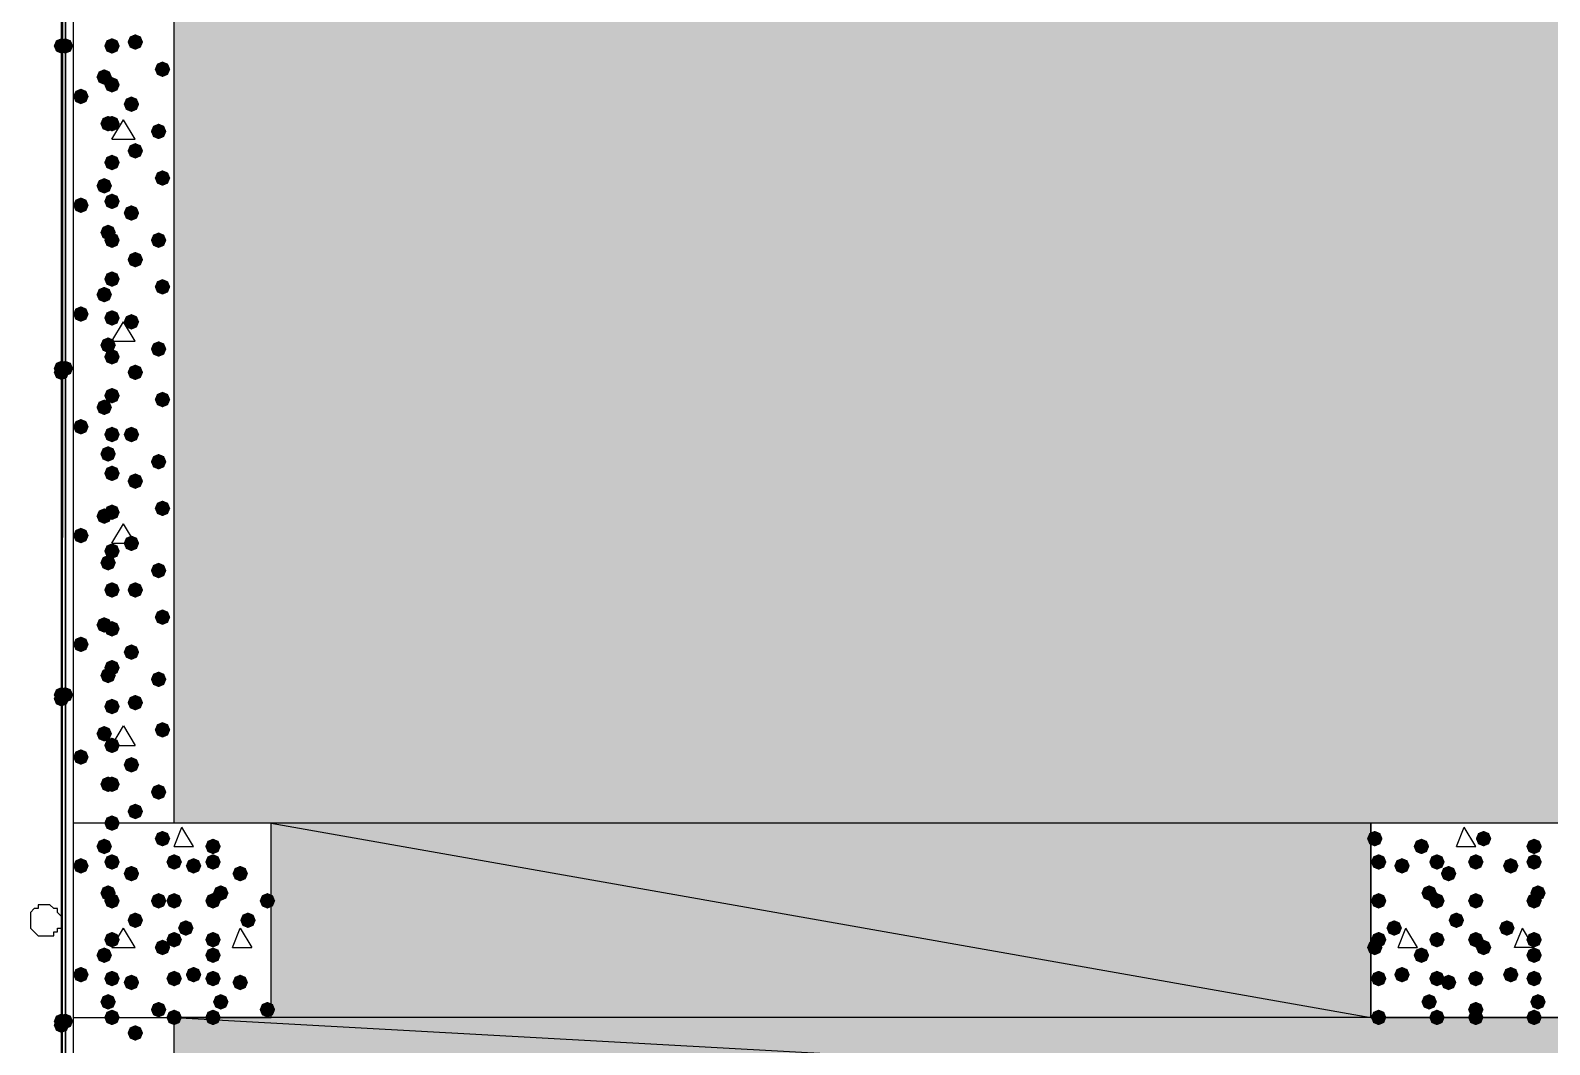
# Model space of a CAD drawing. Header units: millimetres. Extents: x 0 to 420, y 0 to 297.
# Drawn here: x 30.9 to 47.46, y 121.16 to 132.21 of the extents above; entities that cross this region are included whole.
import ezdxf

# ---------------------------------------------------------------- set-up
doc = ezdxf.new("R2010")
doc.units = ezdxf.units.MM
doc.layers.get('0').update_dxf_attribs({"linetype": 'CONTINUOUS'})

msp = doc.modelspace()

# ---------------------------------------------------------------- hatches: boundary and pattern name
at = {"true_color": 0x000007}
h = msp.add_hatch(color=0, dxfattribs=at)
h.paths.add_polyline_path([(31.284333, 243.755333), (31.284333, 100.160667)], flags=0)
h.paths.add_polyline_path([(31.284333, 100.160667), (31.284333, 243.755333)], flags=0)
at = {"true_color": 0x000008}
h = msp.add_hatch(color=0, dxfattribs=at)
h.paths.add_polyline_path([(193.844333, 142.621), (32.469667, 142.621), (193.844333, 123.571)], flags=0)
h.paths.add_polyline_path([(32.469667, 142.621), (193.844333, 123.571), (32.469667, 123.571)], flags=0)
at = {"true_color": 0x0000fe}
for points in [[(31.326667, 132.037667), (31.301796, 131.977871), (31.242, 131.953), (31.182204, 131.977871), (31.157333, 132.037667), (31.182204, 132.097462), (31.242, 132.122333), (31.301796, 132.097463)], [(31.326667, 132.037667), (31.301796, 131.977871), (31.242, 131.953), (31.182204, 131.977871), (31.157333, 132.037667), (31.182204, 132.097462), (31.242, 132.122333), (31.301796, 132.097463)], [(31.326667, 132.037667), (31.301796, 131.977871), (31.242, 131.953), (31.182204, 131.977871), (31.157333, 132.037667), (31.182204, 132.097462), (31.242, 132.122333), (31.301796, 132.097463)], [(31.369, 132.037667), (31.344129, 131.977871), (31.284333, 131.953), (31.224538, 131.977871), (31.199667, 132.037667), (31.224537, 132.097462), (31.284333, 132.122333), (31.344129, 132.097463)], [(31.326667, 128.524), (31.301796, 128.464204), (31.242, 128.439333), (31.182204, 128.464204), (31.157333, 128.524), (31.182204, 128.583796), (31.242, 128.608667), (31.301796, 128.583796)], [(31.326667, 128.481667), (31.301796, 128.421871), (31.242, 128.397), (31.182204, 128.421871), (31.157333, 128.481667), (31.182204, 128.541462), (31.242, 128.566333), (31.301796, 128.541463)], [(31.326667, 128.481667), (31.301796, 128.421871), (31.242, 128.397), (31.182204, 128.421871), (31.157333, 128.481667), (31.182204, 128.541462), (31.242, 128.566333), (31.301796, 128.541463)], [(31.369, 128.524), (31.344129, 128.464204), (31.284333, 128.439333), (31.224538, 128.464204), (31.199667, 128.524), (31.224537, 128.583796), (31.284333, 128.608667), (31.344129, 128.583796)], [(31.326667, 124.968), (31.301796, 124.908204), (31.242, 124.883333), (31.182204, 124.908204), (31.157333, 124.968), (31.182204, 125.027796), (31.242, 125.052667), (31.301796, 125.027796)], [(31.326667, 124.968), (31.301796, 124.908204), (31.242, 124.883333), (31.182204, 124.908204), (31.157333, 124.968), (31.182204, 125.027796), (31.242, 125.052667), (31.301796, 125.027796)], [(31.326667, 124.925667), (31.301796, 124.865871), (31.242, 124.841), (31.182204, 124.865871), (31.157333, 124.925667), (31.182204, 124.985462), (31.242, 125.010333), (31.301796, 124.985463)], [(31.369, 124.968), (31.344129, 124.908204), (31.284333, 124.883333), (31.224538, 124.908204), (31.199667, 124.968), (31.224537, 125.027796), (31.284333, 125.052667), (31.344129, 125.027796)], [(31.326667, 121.412), (31.301796, 121.352204), (31.242, 121.327333), (31.182204, 121.352204), (31.157333, 121.412), (31.182204, 121.471796), (31.242, 121.496667), (31.301796, 121.471796)], [(31.326667, 121.412), (31.301796, 121.352204), (31.242, 121.327333), (31.182204, 121.352204), (31.157333, 121.412), (31.182204, 121.471796), (31.242, 121.496667), (31.301796, 121.471796)], [(31.369, 121.412), (31.344129, 121.352204), (31.284333, 121.327333), (31.224538, 121.352204), (31.199667, 121.412), (31.224537, 121.471796), (31.284333, 121.496667), (31.344129, 121.471796)], [(31.326667, 121.369667), (31.301796, 121.309871), (31.242, 121.285), (31.182204, 121.309871), (31.157333, 121.369667), (31.182204, 121.429462), (31.242, 121.454333), (31.301796, 121.429463)]]:
    msp.add_hatch(color=0, dxfattribs=at).paths.add_polyline_path(points, flags=0)
at = {"true_color": 0x000008}
for points in [[(31.877, 132.037667), (31.852129, 131.977871), (31.792333, 131.953), (31.732538, 131.977871), (31.707667, 132.037667), (31.732537, 132.097462), (31.792333, 132.122333), (31.852129, 132.097463)], [(32.131, 132.08), (32.106129, 132.020204), (32.046333, 131.995333), (31.986537, 132.020204), (31.961667, 132.08), (31.986537, 132.139796), (32.046333, 132.164667), (32.106129, 132.139796)], [(31.792333, 131.699), (31.767463, 131.639204), (31.707667, 131.614333), (31.647871, 131.639204), (31.623, 131.699), (31.647871, 131.758796), (31.707667, 131.783667), (31.767462, 131.758796)], [(32.427333, 131.783667), (32.402463, 131.723871), (32.342667, 131.699), (32.282871, 131.723871), (32.258, 131.783667), (32.282871, 131.843462), (32.342667, 131.868333), (32.402462, 131.843463)], [(31.877, 131.614333), (31.852129, 131.554537), (31.792333, 131.529667), (31.732538, 131.554537), (31.707667, 131.614333), (31.732537, 131.674129), (31.792333, 131.699), (31.852129, 131.674129)], [(31.538333, 131.487333), (31.513463, 131.427537), (31.453667, 131.402667), (31.393871, 131.427537), (31.369, 131.487333), (31.393871, 131.547129), (31.453667, 131.572), (31.513462, 131.547129)], [(32.088667, 131.402667), (32.063796, 131.342871), (32.004, 131.318), (31.944204, 131.342871), (31.919333, 131.402667), (31.944204, 131.462462), (32.004, 131.487333), (32.063796, 131.462463)], [(31.834667, 131.191), (31.809796, 131.131204), (31.75, 131.106333), (31.690204, 131.131204), (31.665333, 131.191), (31.690204, 131.250796), (31.75, 131.275667), (31.809796, 131.250796)], [(31.877, 131.191), (31.852129, 131.131204), (31.792333, 131.106333), (31.732538, 131.131204), (31.707667, 131.191), (31.732537, 131.250796), (31.792333, 131.275667), (31.852129, 131.250796)], [(32.385, 131.106333), (32.360129, 131.046538), (32.300333, 131.021667), (32.240538, 131.046538), (32.215667, 131.106333), (32.240537, 131.166129), (32.300333, 131.191), (32.360129, 131.166129)], [(32.131, 130.894667), (32.106129, 130.834871), (32.046333, 130.81), (31.986537, 130.834871), (31.961667, 130.894667), (31.986537, 130.954462), (32.046333, 130.979333), (32.106129, 130.954463)], [(31.877, 130.767667), (31.852129, 130.707871), (31.792333, 130.683), (31.732538, 130.707871), (31.707667, 130.767667), (31.732537, 130.827462), (31.792333, 130.852333), (31.852129, 130.827463)], [(31.792333, 130.513667), (31.767463, 130.453871), (31.707667, 130.429), (31.647871, 130.453871), (31.623, 130.513667), (31.647871, 130.573462), (31.707667, 130.598333), (31.767462, 130.573463)], [(32.427333, 130.598333), (32.402463, 130.538537), (32.342667, 130.513667), (32.282871, 130.538537), (32.258, 130.598333), (32.282871, 130.658129), (32.342667, 130.683), (32.402462, 130.658129)], [(31.538333, 130.302), (31.513463, 130.242204), (31.453667, 130.217333), (31.393871, 130.242204), (31.369, 130.302), (31.393871, 130.361796), (31.453667, 130.386667), (31.513462, 130.361796)], [(31.877, 130.344333), (31.852129, 130.284537), (31.792333, 130.259667), (31.732538, 130.284537), (31.707667, 130.344333), (31.732537, 130.404129), (31.792333, 130.429), (31.852129, 130.404129)], [(32.088667, 130.217333), (32.063796, 130.157537), (32.004, 130.132667), (31.944204, 130.157537), (31.919333, 130.217333), (31.944204, 130.277129), (32.004, 130.302), (32.063796, 130.277129)], [(31.834667, 130.005667), (31.809796, 129.945871), (31.75, 129.921), (31.690204, 129.945871), (31.665333, 130.005667), (31.690204, 130.065462), (31.75, 130.090333), (31.809796, 130.065463)], [(31.877, 129.921), (31.852129, 129.861204), (31.792333, 129.836333), (31.732538, 129.861204), (31.707667, 129.921), (31.732537, 129.980796), (31.792333, 130.005667), (31.852129, 129.980796)], [(32.385, 129.921), (32.360129, 129.861204), (32.300333, 129.836333), (32.240538, 129.861204), (32.215667, 129.921), (32.240537, 129.980796), (32.300333, 130.005667), (32.360129, 129.980796)], [(32.131, 129.709333), (32.106129, 129.649537), (32.046333, 129.624667), (31.986537, 129.649537), (31.961667, 129.709333), (31.986537, 129.769129), (32.046333, 129.794), (32.106129, 129.769129)], [(31.877, 129.497667), (31.852129, 129.437871), (31.792333, 129.413), (31.732538, 129.437871), (31.707667, 129.497667), (31.732537, 129.557462), (31.792333, 129.582333), (31.852129, 129.557463)], [(32.427333, 129.413), (32.402463, 129.353204), (32.342667, 129.328333), (32.282871, 129.353204), (32.258, 129.413), (32.282871, 129.472796), (32.342667, 129.497667), (32.402462, 129.472796)], [(31.792333, 129.328333), (31.767463, 129.268537), (31.707667, 129.243667), (31.647871, 129.268537), (31.623, 129.328333), (31.647871, 129.388129), (31.707667, 129.413), (31.767462, 129.388129)], [(31.538333, 129.116667), (31.513463, 129.056871), (31.453667, 129.032), (31.393871, 129.056871), (31.369, 129.116667), (31.393871, 129.176462), (31.453667, 129.201333), (31.513462, 129.176463)], [(31.877, 129.074333), (31.852129, 129.014537), (31.792333, 128.989667), (31.732538, 129.014537), (31.707667, 129.074333), (31.732537, 129.134129), (31.792333, 129.159), (31.852129, 129.134129)], [(32.088667, 129.032), (32.063796, 128.972204), (32.004, 128.947333), (31.944204, 128.972204), (31.919333, 129.032), (31.944204, 129.091796), (32.004, 129.116667), (32.063796, 129.091796)], [(31.834667, 128.778), (31.809796, 128.718204), (31.75, 128.693333), (31.690204, 128.718204), (31.665333, 128.778), (31.690204, 128.837796), (31.75, 128.862667), (31.809796, 128.837796)], [(32.385, 128.735667), (32.360129, 128.675871), (32.300333, 128.651), (32.240538, 128.675871), (32.215667, 128.735667), (32.240537, 128.795462), (32.300333, 128.820333), (32.360129, 128.795463)], [(31.877, 128.651), (31.852129, 128.591204), (31.792333, 128.566333), (31.732538, 128.591204), (31.707667, 128.651), (31.732537, 128.710796), (31.792333, 128.735667), (31.852129, 128.710796)], [(32.131, 128.481667), (32.106129, 128.421871), (32.046333, 128.397), (31.986537, 128.421871), (31.961667, 128.481667), (31.986537, 128.541462), (32.046333, 128.566333), (32.106129, 128.541463)], [(31.877, 128.227667), (31.852129, 128.167871), (31.792333, 128.143), (31.732538, 128.167871), (31.707667, 128.227667), (31.732537, 128.287462), (31.792333, 128.312333), (31.852129, 128.287463)], [(31.792333, 128.100667), (31.767463, 128.040871), (31.707667, 128.016), (31.647871, 128.040871), (31.623, 128.100667), (31.647871, 128.160462), (31.707667, 128.185333), (31.767462, 128.160463)], [(32.427333, 128.185333), (32.402463, 128.125538), (32.342667, 128.100667), (32.282871, 128.125538), (32.258, 128.185333), (32.282871, 128.245129), (32.342667, 128.27), (32.402462, 128.245129)], [(31.538333, 127.889), (31.513463, 127.829204), (31.453667, 127.804333), (31.393871, 127.829204), (31.369, 127.889), (31.393871, 127.948796), (31.453667, 127.973667), (31.513462, 127.948796)], [(31.877, 127.804333), (31.852129, 127.744537), (31.792333, 127.719667), (31.732538, 127.744537), (31.707667, 127.804333), (31.732537, 127.864129), (31.792333, 127.889), (31.852129, 127.864129)], [(32.088667, 127.804333), (32.063796, 127.744537), (32.004, 127.719667), (31.944204, 127.744537), (31.919333, 127.804333), (31.944204, 127.864129), (32.004, 127.889), (32.063796, 127.864129)], [(31.834667, 127.592667), (31.809796, 127.532871), (31.75, 127.508), (31.690204, 127.532871), (31.665333, 127.592667), (31.690204, 127.652462), (31.75, 127.677333), (31.809796, 127.652463)], [(31.877, 127.381), (31.852129, 127.321204), (31.792333, 127.296333), (31.732538, 127.321204), (31.707667, 127.381), (31.732537, 127.440796), (31.792333, 127.465667), (31.852129, 127.440796)], [(32.385, 127.508), (32.360129, 127.448204), (32.300333, 127.423333), (32.240538, 127.448204), (32.215667, 127.508), (32.240537, 127.567796), (32.300333, 127.592667), (32.360129, 127.567796)], [(32.131, 127.296333), (32.106129, 127.236538), (32.046333, 127.211667), (31.986537, 127.236538), (31.961667, 127.296333), (31.986537, 127.356129), (32.046333, 127.381), (32.106129, 127.356129)], [(31.792333, 126.915333), (31.767463, 126.855538), (31.707667, 126.830667), (31.647871, 126.855538), (31.623, 126.915333), (31.647871, 126.975129), (31.707667, 127), (31.767462, 126.975129)], [(31.877, 126.957667), (31.852129, 126.897871), (31.792333, 126.873), (31.732538, 126.897871), (31.707667, 126.957667), (31.732537, 127.017462), (31.792333, 127.042333), (31.852129, 127.017463)], [(32.427333, 127), (32.402463, 126.940204), (32.342667, 126.915333), (32.282871, 126.940204), (32.258, 127), (32.282871, 127.059796), (32.342667, 127.084667), (32.402462, 127.059796)], [(31.538333, 126.703667), (31.513463, 126.643871), (31.453667, 126.619), (31.393871, 126.643871), (31.369, 126.703667), (31.393871, 126.763462), (31.453667, 126.788333), (31.513462, 126.763463)], [(32.088667, 126.619), (32.063796, 126.559204), (32.004, 126.534333), (31.944204, 126.559204), (31.919333, 126.619), (31.944204, 126.678796), (32.004, 126.703667), (32.063796, 126.678796)], [(31.834667, 126.407333), (31.809796, 126.347537), (31.75, 126.322667), (31.690204, 126.347537), (31.665333, 126.407333), (31.690204, 126.467129), (31.75, 126.492), (31.809796, 126.467129)], [(31.877, 126.534333), (31.852129, 126.474537), (31.792333, 126.449667), (31.732538, 126.474537), (31.707667, 126.534333), (31.732537, 126.594129), (31.792333, 126.619), (31.852129, 126.594129)], [(32.385, 126.322667), (32.360129, 126.262871), (32.300333, 126.238), (32.240538, 126.262871), (32.215667, 126.322667), (32.240537, 126.382462), (32.300333, 126.407333), (32.360129, 126.382463)], [(31.877, 126.111), (31.852129, 126.051204), (31.792333, 126.026333), (31.732538, 126.051204), (31.707667, 126.111), (31.732537, 126.170796), (31.792333, 126.195667), (31.852129, 126.170796)], [(32.131, 126.111), (32.106129, 126.051204), (32.046333, 126.026333), (31.986537, 126.051204), (31.961667, 126.111), (31.986537, 126.170796), (32.046333, 126.195667), (32.106129, 126.170796)], [(31.792333, 125.73), (31.767463, 125.670204), (31.707667, 125.645333), (31.647871, 125.670204), (31.623, 125.73), (31.647871, 125.789796), (31.707667, 125.814667), (31.767462, 125.789796)], [(32.427333, 125.814667), (32.402463, 125.754871), (32.342667, 125.73), (32.282871, 125.754871), (32.258, 125.814667), (32.282871, 125.874462), (32.342667, 125.899333), (32.402462, 125.874463)], [(31.877, 125.687667), (31.852129, 125.627871), (31.792333, 125.603), (31.732538, 125.627871), (31.707667, 125.687667), (31.732537, 125.747462), (31.792333, 125.772333), (31.852129, 125.747463)], [(31.538333, 125.518333), (31.513463, 125.458537), (31.453667, 125.433667), (31.393871, 125.458537), (31.369, 125.518333), (31.393871, 125.578129), (31.453667, 125.603), (31.513462, 125.578129)], [(32.088667, 125.433667), (32.063796, 125.373871), (32.004, 125.349), (31.944204, 125.373871), (31.919333, 125.433667), (31.944204, 125.493462), (32.004, 125.518333), (32.063796, 125.493463)], [(31.877, 125.264333), (31.852129, 125.204537), (31.792333, 125.179667), (31.732538, 125.204537), (31.707667, 125.264333), (31.732537, 125.324129), (31.792333, 125.349), (31.852129, 125.324129)], [(31.834667, 125.179667), (31.809796, 125.119871), (31.75, 125.095), (31.690204, 125.119871), (31.665333, 125.179667), (31.690204, 125.239462), (31.75, 125.264333), (31.809796, 125.239463)], [(32.385, 125.137333), (32.360129, 125.077538), (32.300333, 125.052667), (32.240538, 125.077538), (32.215667, 125.137333), (32.240537, 125.197129), (32.300333, 125.222), (32.360129, 125.197129)], [(31.877, 124.841), (31.852129, 124.781204), (31.792333, 124.756333), (31.732538, 124.781204), (31.707667, 124.841), (31.732537, 124.900796), (31.792333, 124.925667), (31.852129, 124.900796)], [(32.131, 124.883333), (32.106129, 124.823537), (32.046333, 124.798667), (31.986537, 124.823537), (31.961667, 124.883333), (31.986537, 124.943129), (32.046333, 124.968), (32.106129, 124.943129)], [(32.427333, 124.587), (32.402463, 124.527204), (32.342667, 124.502333), (32.282871, 124.527204), (32.258, 124.587), (32.282871, 124.646796), (32.342667, 124.671667), (32.402462, 124.646796)], [(31.792333, 124.544667), (31.767463, 124.484871), (31.707667, 124.46), (31.647871, 124.484871), (31.623, 124.544667), (31.647871, 124.604462), (31.707667, 124.629333), (31.767462, 124.604463)], [(31.877, 124.417667), (31.852129, 124.357871), (31.792333, 124.333), (31.732538, 124.357871), (31.707667, 124.417667), (31.732537, 124.477462), (31.792333, 124.502333), (31.852129, 124.477463)], [(31.538333, 124.290667), (31.513463, 124.230871), (31.453667, 124.206), (31.393871, 124.230871), (31.369, 124.290667), (31.393871, 124.350462), (31.453667, 124.375333), (31.513462, 124.350463)], [(32.088667, 124.206), (32.063796, 124.146204), (32.004, 124.121333), (31.944204, 124.146204), (31.919333, 124.206), (31.944204, 124.265796), (32.004, 124.290667), (32.063796, 124.265796)], [(31.834667, 123.994333), (31.809796, 123.934537), (31.75, 123.909667), (31.690204, 123.934537), (31.665333, 123.994333), (31.690204, 124.054129), (31.75, 124.079), (31.809796, 124.054129)], [(31.877, 123.994333), (31.852129, 123.934537), (31.792333, 123.909667), (31.732538, 123.934537), (31.707667, 123.994333), (31.732537, 124.054129), (31.792333, 124.079), (31.852129, 124.054129)], [(32.385, 123.909667), (32.360129, 123.849871), (32.300333, 123.825), (32.240538, 123.849871), (32.215667, 123.909667), (32.240537, 123.969462), (32.300333, 123.994333), (32.360129, 123.969463)], [(31.877, 123.571), (31.852129, 123.511204), (31.792333, 123.486333), (31.732538, 123.511204), (31.707667, 123.571), (31.732537, 123.630796), (31.792333, 123.655667), (31.852129, 123.630796)], [(32.131, 123.698), (32.106129, 123.638204), (32.046333, 123.613333), (31.986537, 123.638204), (31.961667, 123.698), (31.986537, 123.757796), (32.046333, 123.782667), (32.106129, 123.757796)], [(32.131, 121.285), (32.106129, 121.225204), (32.046333, 121.200333), (31.986537, 121.225204), (31.961667, 121.285), (31.986537, 121.344796), (32.046333, 121.369667), (32.106129, 121.344796)]]:
    msp.add_hatch(color=0, dxfattribs=at).paths.add_polyline_path(points, flags=0)
at = {"true_color": 0x000007}
for points in [[(32.427333, 123.401667), (32.402463, 123.341871), (32.342667, 123.317), (32.282871, 123.341871), (32.258, 123.401667), (32.282871, 123.461462), (32.342667, 123.486333), (32.402462, 123.461463)], [(45.635333, 123.401667), (45.610463, 123.341871), (45.550667, 123.317), (45.490871, 123.341871), (45.466, 123.401667), (45.490871, 123.461462), (45.550667, 123.486333), (45.610462, 123.461463)], [(46.820667, 123.401667), (46.795796, 123.341871), (46.736, 123.317), (46.676204, 123.341871), (46.651333, 123.401667), (46.676204, 123.461462), (46.736, 123.486333), (46.795796, 123.461463)], [(31.792333, 123.317), (31.767463, 123.257204), (31.707667, 123.232333), (31.647871, 123.257204), (31.623, 123.317), (31.647871, 123.376796), (31.707667, 123.401667), (31.767462, 123.376796)], [(32.977667, 123.317), (32.952796, 123.257204), (32.893, 123.232333), (32.833204, 123.257204), (32.808333, 123.317), (32.833204, 123.376796), (32.893, 123.401667), (32.952796, 123.376796)], [(46.143333, 123.317), (46.118463, 123.257204), (46.058667, 123.232333), (45.998871, 123.257204), (45.974, 123.317), (45.998871, 123.376796), (46.058667, 123.401667), (46.118462, 123.376796)], [(47.371, 123.317), (47.346129, 123.257204), (47.286333, 123.232333), (47.226537, 123.257204), (47.201667, 123.317), (47.226537, 123.376796), (47.286333, 123.401667), (47.346129, 123.376796)], [(31.538333, 123.105333), (31.513463, 123.045538), (31.453667, 123.020667), (31.393871, 123.045538), (31.369, 123.105333), (31.393871, 123.165129), (31.453667, 123.19), (31.513462, 123.165129)], [(31.877, 123.147667), (31.852129, 123.087871), (31.792333, 123.063), (31.732538, 123.087871), (31.707667, 123.147667), (31.732537, 123.207462), (31.792333, 123.232333), (31.852129, 123.207463)], [(32.554333, 123.147667), (32.529462, 123.087871), (32.469667, 123.063), (32.409871, 123.087871), (32.385, 123.147667), (32.409871, 123.207462), (32.469667, 123.232333), (32.529462, 123.207463)], [(32.766, 123.105333), (32.741129, 123.045538), (32.681333, 123.020667), (32.621537, 123.045538), (32.596667, 123.105333), (32.621537, 123.165129), (32.681333, 123.19), (32.741129, 123.165129)], [(32.977667, 123.147667), (32.952796, 123.087871), (32.893, 123.063), (32.833204, 123.087871), (32.808333, 123.147667), (32.833204, 123.207462), (32.893, 123.232333), (32.952796, 123.207463)], [(45.677667, 123.147667), (45.652796, 123.087871), (45.593, 123.063), (45.533204, 123.087871), (45.508333, 123.147667), (45.533204, 123.207462), (45.593, 123.232333), (45.652796, 123.207463)], [(45.931667, 123.105333), (45.906796, 123.045538), (45.847, 123.020667), (45.787204, 123.045538), (45.762333, 123.105333), (45.787204, 123.165129), (45.847, 123.19), (45.906796, 123.165129)], [(46.312667, 123.147667), (46.287796, 123.087871), (46.228, 123.063), (46.168204, 123.087871), (46.143333, 123.147667), (46.168204, 123.207462), (46.228, 123.232333), (46.287796, 123.207463)], [(46.736, 123.147667), (46.711129, 123.087871), (46.651333, 123.063), (46.591537, 123.087871), (46.566667, 123.147667), (46.591537, 123.207462), (46.651333, 123.232333), (46.711129, 123.207463)], [(47.117, 123.105333), (47.092129, 123.045538), (47.032333, 123.020667), (46.972538, 123.045538), (46.947667, 123.105333), (46.972537, 123.165129), (47.032333, 123.19), (47.092129, 123.165129)], [(47.371, 123.147667), (47.346129, 123.087871), (47.286333, 123.063), (47.226537, 123.087871), (47.201667, 123.147667), (47.226537, 123.207462), (47.286333, 123.232333), (47.346129, 123.207463)], [(32.088667, 123.020667), (32.063796, 122.960871), (32.004, 122.936), (31.944204, 122.960871), (31.919333, 123.020667), (31.944204, 123.080462), (32.004, 123.105333), (32.063796, 123.080463)], [(33.274, 123.020667), (33.249129, 122.960871), (33.189333, 122.936), (33.129538, 122.960871), (33.104667, 123.020667), (33.129537, 123.080462), (33.189333, 123.105333), (33.249129, 123.080463)], [(46.439667, 123.020667), (46.414796, 122.960871), (46.355, 122.936), (46.295204, 122.960871), (46.270333, 123.020667), (46.295204, 123.080462), (46.355, 123.105333), (46.414796, 123.080463)], [(31.834667, 122.809), (31.809796, 122.749204), (31.75, 122.724333), (31.690204, 122.749204), (31.665333, 122.809), (31.690204, 122.868796), (31.75, 122.893667), (31.809796, 122.868796)], [(33.062333, 122.809), (33.037463, 122.749204), (32.977667, 122.724333), (32.917871, 122.749204), (32.893, 122.809), (32.917871, 122.868796), (32.977667, 122.893667), (33.037462, 122.868796)], [(46.228, 122.809), (46.203129, 122.749204), (46.143333, 122.724333), (46.083537, 122.749204), (46.058667, 122.809), (46.083537, 122.868796), (46.143333, 122.893667), (46.203129, 122.868796)], [(47.413333, 122.809), (47.388463, 122.749204), (47.328667, 122.724333), (47.268871, 122.749204), (47.244, 122.809), (47.268871, 122.868796), (47.328667, 122.893667), (47.388462, 122.868796)], [(31.877, 122.724333), (31.852129, 122.664537), (31.792333, 122.639667), (31.732538, 122.664537), (31.707667, 122.724333), (31.732537, 122.784129), (31.792333, 122.809), (31.852129, 122.784129)], [(32.385, 122.724333), (32.360129, 122.664537), (32.300333, 122.639667), (32.240538, 122.664537), (32.215667, 122.724333), (32.240537, 122.784129), (32.300333, 122.809), (32.360129, 122.784129)], [(32.554333, 122.724333), (32.529462, 122.664537), (32.469667, 122.639667), (32.409871, 122.664537), (32.385, 122.724333), (32.409871, 122.784129), (32.469667, 122.809), (32.529462, 122.784129)], [(32.977667, 122.724333), (32.952796, 122.664537), (32.893, 122.639667), (32.833204, 122.664537), (32.808333, 122.724333), (32.833204, 122.784129), (32.893, 122.809), (32.952796, 122.784129)], [(33.570333, 122.724333), (33.545463, 122.664537), (33.485667, 122.639667), (33.425871, 122.664537), (33.401, 122.724333), (33.425871, 122.784129), (33.485667, 122.809), (33.545462, 122.784129)], [(45.677667, 122.724333), (45.652796, 122.664537), (45.593, 122.639667), (45.533204, 122.664537), (45.508333, 122.724333), (45.533204, 122.784129), (45.593, 122.809), (45.652796, 122.784129)], [(46.312667, 122.724333), (46.287796, 122.664537), (46.228, 122.639667), (46.168204, 122.664537), (46.143333, 122.724333), (46.168204, 122.784129), (46.228, 122.809), (46.287796, 122.784129)], [(46.736, 122.724333), (46.711129, 122.664537), (46.651333, 122.639667), (46.591537, 122.664537), (46.566667, 122.724333), (46.591537, 122.784129), (46.651333, 122.809), (46.711129, 122.784129)], [(46.736, 122.724333), (46.711129, 122.664537), (46.651333, 122.639667), (46.591537, 122.664537), (46.566667, 122.724333), (46.591537, 122.784129), (46.651333, 122.809), (46.711129, 122.784129)], [(47.371, 122.724333), (47.346129, 122.664537), (47.286333, 122.639667), (47.226537, 122.664537), (47.201667, 122.724333), (47.226537, 122.784129), (47.286333, 122.809), (47.346129, 122.784129)], [(32.131, 122.512667), (32.106129, 122.452871), (32.046333, 122.428), (31.986537, 122.452871), (31.961667, 122.512667), (31.986537, 122.572462), (32.046333, 122.597333), (32.106129, 122.572463)], [(32.681333, 122.428), (32.656462, 122.368204), (32.596667, 122.343333), (32.536871, 122.368204), (32.512, 122.428), (32.536871, 122.487796), (32.596667, 122.512667), (32.656462, 122.487796)], [(33.358667, 122.512667), (33.333796, 122.452871), (33.274, 122.428), (33.214204, 122.452871), (33.189333, 122.512667), (33.214204, 122.572462), (33.274, 122.597333), (33.333796, 122.572463)], [(45.847, 122.428), (45.822129, 122.368204), (45.762333, 122.343333), (45.702538, 122.368204), (45.677667, 122.428), (45.702537, 122.487796), (45.762333, 122.512667), (45.822129, 122.487796)], [(46.524333, 122.512667), (46.499462, 122.452871), (46.439667, 122.428), (46.379871, 122.452871), (46.355, 122.512667), (46.379871, 122.572462), (46.439667, 122.597333), (46.499462, 122.572463)], [(47.074667, 122.428), (47.049796, 122.368204), (46.99, 122.343333), (46.930204, 122.368204), (46.905333, 122.428), (46.930204, 122.487796), (46.99, 122.512667), (47.049796, 122.487796)], [(31.877, 122.301), (31.852129, 122.241204), (31.792333, 122.216333), (31.732538, 122.241204), (31.707667, 122.301), (31.732537, 122.360796), (31.792333, 122.385667), (31.852129, 122.360796)], [(32.554333, 122.301), (32.529462, 122.241204), (32.469667, 122.216333), (32.409871, 122.241204), (32.385, 122.301), (32.409871, 122.360796), (32.469667, 122.385667), (32.529462, 122.360796)], [(32.977667, 122.301), (32.952796, 122.241204), (32.893, 122.216333), (32.833204, 122.241204), (32.808333, 122.301), (32.833204, 122.360796), (32.893, 122.385667), (32.952796, 122.360796)], [(45.677667, 122.301), (45.652796, 122.241204), (45.593, 122.216333), (45.533204, 122.241204), (45.508333, 122.301), (45.533204, 122.360796), (45.593, 122.385667), (45.652796, 122.360796)], [(46.312667, 122.301), (46.287796, 122.241204), (46.228, 122.216333), (46.168204, 122.241204), (46.143333, 122.301), (46.168204, 122.360796), (46.228, 122.385667), (46.287796, 122.360796)], [(46.736, 122.301), (46.711129, 122.241204), (46.651333, 122.216333), (46.591537, 122.241204), (46.566667, 122.301), (46.591537, 122.360796), (46.651333, 122.385667), (46.711129, 122.360796)], [(47.371, 122.301), (47.346129, 122.241204), (47.286333, 122.216333), (47.226537, 122.241204), (47.201667, 122.301), (47.226537, 122.360796), (47.286333, 122.385667), (47.346129, 122.360796)], [(31.792333, 122.131667), (31.767463, 122.071871), (31.707667, 122.047), (31.647871, 122.071871), (31.623, 122.131667), (31.647871, 122.191462), (31.707667, 122.216333), (31.767462, 122.191463)], [(32.427333, 122.216333), (32.402463, 122.156537), (32.342667, 122.131667), (32.282871, 122.156537), (32.258, 122.216333), (32.282871, 122.276129), (32.342667, 122.301), (32.402462, 122.276129)], [(32.977667, 122.131667), (32.952796, 122.071871), (32.893, 122.047), (32.833204, 122.071871), (32.808333, 122.131667), (32.833204, 122.191462), (32.893, 122.216333), (32.952796, 122.191463)], [(45.635333, 122.216333), (45.610463, 122.156537), (45.550667, 122.131667), (45.490871, 122.156537), (45.466, 122.216333), (45.490871, 122.276129), (45.550667, 122.301), (45.610462, 122.276129)], [(46.143333, 122.131667), (46.118463, 122.071871), (46.058667, 122.047), (45.998871, 122.071871), (45.974, 122.131667), (45.998871, 122.191462), (46.058667, 122.216333), (46.118462, 122.191463)], [(46.820667, 122.216333), (46.795796, 122.156537), (46.736, 122.131667), (46.676204, 122.156537), (46.651333, 122.216333), (46.676204, 122.276129), (46.736, 122.301), (46.795796, 122.276129)], [(47.371, 122.131667), (47.346129, 122.071871), (47.286333, 122.047), (47.226537, 122.071871), (47.201667, 122.131667), (47.226537, 122.191462), (47.286333, 122.216333), (47.346129, 122.191463)], [(31.538333, 121.92), (31.513463, 121.860204), (31.453667, 121.835333), (31.393871, 121.860204), (31.369, 121.92), (31.393871, 121.979796), (31.453667, 122.004667), (31.513462, 121.979796)], [(32.766, 121.92), (32.741129, 121.860204), (32.681333, 121.835333), (32.621537, 121.860204), (32.596667, 121.92), (32.621537, 121.979796), (32.681333, 122.004667), (32.741129, 121.979796)], [(45.931667, 121.92), (45.906796, 121.860204), (45.847, 121.835333), (45.787204, 121.860204), (45.762333, 121.92), (45.787204, 121.979796), (45.847, 122.004667), (45.906796, 121.979796)], [(47.117, 121.92), (47.092129, 121.860204), (47.032333, 121.835333), (46.972538, 121.860204), (46.947667, 121.92), (46.972537, 121.979796), (47.032333, 122.004667), (47.092129, 121.979796)], [(31.877, 121.877667), (31.852129, 121.817871), (31.792333, 121.793), (31.732538, 121.817871), (31.707667, 121.877667), (31.732537, 121.937462), (31.792333, 121.962333), (31.852129, 121.937463)], [(32.088667, 121.835333), (32.063796, 121.775538), (32.004, 121.750667), (31.944204, 121.775538), (31.919333, 121.835333), (31.944204, 121.895129), (32.004, 121.92), (32.063796, 121.895129)], [(32.554333, 121.877667), (32.529462, 121.817871), (32.469667, 121.793), (32.409871, 121.817871), (32.385, 121.877667), (32.409871, 121.937462), (32.469667, 121.962333), (32.529462, 121.937463)], [(32.977667, 121.877667), (32.952796, 121.817871), (32.893, 121.793), (32.833204, 121.817871), (32.808333, 121.877667), (32.833204, 121.937462), (32.893, 121.962333), (32.952796, 121.937463)], [(33.274, 121.835333), (33.249129, 121.775538), (33.189333, 121.750667), (33.129538, 121.775538), (33.104667, 121.835333), (33.129537, 121.895129), (33.189333, 121.92), (33.249129, 121.895129)], [(45.677667, 121.877667), (45.652796, 121.817871), (45.593, 121.793), (45.533204, 121.817871), (45.508333, 121.877667), (45.533204, 121.937462), (45.593, 121.962333), (45.652796, 121.937463)], [(46.312667, 121.877667), (46.287796, 121.817871), (46.228, 121.793), (46.168204, 121.817871), (46.143333, 121.877667), (46.168204, 121.937462), (46.228, 121.962333), (46.287796, 121.937463)], [(46.439667, 121.835333), (46.414796, 121.775538), (46.355, 121.750667), (46.295204, 121.775538), (46.270333, 121.835333), (46.295204, 121.895129), (46.355, 121.92), (46.414796, 121.895129)], [(46.736, 121.877667), (46.711129, 121.817871), (46.651333, 121.793), (46.591537, 121.817871), (46.566667, 121.877667), (46.591537, 121.937462), (46.651333, 121.962333), (46.711129, 121.937463)], [(47.371, 121.877667), (47.346129, 121.817871), (47.286333, 121.793), (47.226537, 121.817871), (47.201667, 121.877667), (47.226537, 121.937462), (47.286333, 121.962333), (47.346129, 121.937463)], [(31.834667, 121.623667), (31.809796, 121.563871), (31.75, 121.539), (31.690204, 121.563871), (31.665333, 121.623667), (31.690204, 121.683462), (31.75, 121.708333), (31.809796, 121.683463)], [(33.062333, 121.623667), (33.037463, 121.563871), (32.977667, 121.539), (32.917871, 121.563871), (32.893, 121.623667), (32.917871, 121.683462), (32.977667, 121.708333), (33.037462, 121.683463)], [(46.228, 121.623667), (46.203129, 121.563871), (46.143333, 121.539), (46.083537, 121.563871), (46.058667, 121.623667), (46.083537, 121.683462), (46.143333, 121.708333), (46.203129, 121.683463)], [(47.413333, 121.623667), (47.388463, 121.563871), (47.328667, 121.539), (47.268871, 121.563871), (47.244, 121.623667), (47.268871, 121.683462), (47.328667, 121.708333), (47.388462, 121.683463)], [(31.877, 121.454333), (31.852129, 121.394537), (31.792333, 121.369667), (31.732538, 121.394537), (31.707667, 121.454333), (31.732537, 121.514129), (31.792333, 121.539), (31.852129, 121.514129)], [(32.385, 121.539), (32.360129, 121.479204), (32.300333, 121.454333), (32.240538, 121.479204), (32.215667, 121.539), (32.240537, 121.598796), (32.300333, 121.623667), (32.360129, 121.598796)], [(32.554333, 121.454333), (32.529462, 121.394537), (32.469667, 121.369667), (32.409871, 121.394537), (32.385, 121.454333), (32.409871, 121.514129), (32.469667, 121.539), (32.529462, 121.514129)], [(32.977667, 121.454333), (32.952796, 121.394537), (32.893, 121.369667), (32.833204, 121.394537), (32.808333, 121.454333), (32.833204, 121.514129), (32.893, 121.539), (32.952796, 121.514129)], [(33.570333, 121.539), (33.545463, 121.479204), (33.485667, 121.454333), (33.425871, 121.479204), (33.401, 121.539), (33.425871, 121.598796), (33.485667, 121.623667), (33.545462, 121.598796)], [(45.677667, 121.454333), (45.652796, 121.394537), (45.593, 121.369667), (45.533204, 121.394537), (45.508333, 121.454333), (45.533204, 121.514129), (45.593, 121.539), (45.652796, 121.514129)], [(46.312667, 121.454333), (46.287796, 121.394537), (46.228, 121.369667), (46.168204, 121.394537), (46.143333, 121.454333), (46.168204, 121.514129), (46.228, 121.539), (46.287796, 121.514129)], [(46.736, 121.539), (46.711129, 121.479204), (46.651333, 121.454333), (46.591537, 121.479204), (46.566667, 121.539), (46.591537, 121.598796), (46.651333, 121.623667), (46.711129, 121.598796)], [(46.736, 121.454333), (46.711129, 121.394537), (46.651333, 121.369667), (46.591537, 121.394537), (46.566667, 121.454333), (46.591537, 121.514129), (46.651333, 121.539), (46.711129, 121.514129)], [(47.371, 121.454333), (47.346129, 121.394537), (47.286333, 121.369667), (47.226537, 121.394537), (47.201667, 121.454333), (47.226537, 121.514129), (47.286333, 121.539), (47.346129, 121.514129)]]:
    msp.add_hatch(color=0, dxfattribs=at).paths.add_polyline_path(points, flags=0)
at = {"true_color": 0x000008}
h = msp.add_hatch(color=0, dxfattribs=at)
h.paths.add_polyline_path([(45.508333, 123.571), (33.528, 123.571), (45.508333, 121.454333)], flags=0)
h.paths.add_polyline_path([(33.528, 123.571), (45.508333, 121.454333), (33.528, 121.454333)], flags=0)
h = msp.add_hatch(color=0, dxfattribs=at)
h.paths.add_polyline_path([(378.544667, 121.454333), (32.469667, 121.454333), (378.544667, 102.362)], flags=0)
h.paths.add_polyline_path([(32.469667, 121.454333), (378.544667, 102.362), (32.469667, 102.362)], flags=0)

# ---------------------------------------------------------------- linework, layer by layer
at = {"color": 0, "true_color": 0x000007}
for points in [[(31.242, 100.118333), (31.242, 243.755333)], [(31.242, 100.118333), (31.284333, 100.118333), (31.284333, 243.755333)], [(31.284333, 243.755333), (31.284333, 100.160667)], [(31.284333, 100.160667), (31.284333, 243.755333)], [(31.369, 123.571), (31.369, 121.454333), (33.528, 121.454333), (33.528, 123.571)], [(45.508333, 123.571), (45.508333, 121.454333), (47.625, 121.454333), (47.625, 123.571)], [(31.072667, 122.343333), (31.115, 122.343333), (31.157333, 122.343333), (31.157333, 122.385667), (31.199667, 122.385667), (31.199667, 122.428), (31.242, 122.428), (31.242, 122.470333), (31.242, 122.512667), (31.242, 122.555), (31.199667, 122.597333), (31.199667, 122.639667), (31.157333, 122.639667), (31.115, 122.682), (31.072667, 122.682), (31.030333, 122.682), (30.988, 122.682), (30.988, 122.639667), (30.945667, 122.639667), (30.903333, 122.597333), (30.903333, 122.555), (30.903333, 122.512667), (30.903333, 122.470333), (30.903333, 122.428), (30.945667, 122.385667), (30.988, 122.343333), (31.030333, 122.343333)]]:
    msp.add_lwpolyline(points, close=True, dxfattribs=at)
for points in [[(31.242, 100.118333), (31.242, 243.755333)], [(31.242, 243.755333), (31.242, 100.118333)], [(31.284333, 243.755333), (31.284333, 100.160667), (31.284333, 100.118333)], [(31.284333, 100.160667), (31.284333, 243.755333)], [(31.369, 142.621), (31.369, 123.571)], [(32.469667, 123.571), (32.469667, 142.621)], [(32.469667, 123.317), (32.554333, 123.528667)], [(32.681333, 123.317), (32.554333, 123.528667)], [(46.439667, 123.317), (46.524333, 123.528667)], [(46.651333, 123.317), (46.524333, 123.528667)], [(32.469667, 123.317), (32.681333, 123.317)], [(46.439667, 123.317), (46.651333, 123.317)], [(31.792333, 122.216333), (31.919333, 122.428)], [(32.046333, 122.216333), (31.919333, 122.428)], [(33.104667, 122.216333), (33.189333, 122.428), (33.316333, 122.216333)], [(45.804667, 122.216333), (45.889333, 122.428)], [(46.016333, 122.216333), (45.889333, 122.428)], [(47.286333, 122.216333), (47.074667, 122.216333), (47.159333, 122.428)], [(47.286333, 122.216333), (47.159333, 122.428)], [(31.792333, 122.216333), (32.046333, 122.216333)], [(33.104667, 122.216333), (33.316333, 122.216333)], [(45.804667, 122.216333), (46.016333, 122.216333)], [(31.369, 121.454333), (31.369, 102.362)], [(32.469667, 102.362), (32.469667, 121.454333)]]:
    msp.add_lwpolyline(points, dxfattribs=at)
at = {"color": 0, "true_color": 0x000008}
for points in [[(32.469667, 142.621), (193.844333, 123.571), (32.469667, 123.571)], [(45.508333, 123.571), (33.528, 123.571), (45.508333, 121.454333)], [(33.528, 123.571), (45.508333, 121.454333), (33.528, 121.454333)], [(378.544667, 121.454333), (32.469667, 121.454333), (378.544667, 102.362)], [(32.469667, 121.454333), (378.544667, 102.362), (32.469667, 102.362)]]:
    msp.add_lwpolyline(points, close=True, dxfattribs=at)
for points in [[(31.792333, 131.021667), (31.919333, 131.233333)], [(32.046333, 131.021667), (31.919333, 131.233333)], [(31.792333, 131.021667), (32.046333, 131.021667)], [(31.792333, 128.820333), (31.919333, 129.032)], [(32.046333, 128.820333), (31.919333, 129.032)], [(31.792333, 128.820333), (32.046333, 128.820333)], [(31.792333, 126.619), (31.919333, 126.830667)], [(32.046333, 126.619), (31.919333, 126.830667)], [(31.792333, 126.619), (32.046333, 126.619)], [(31.792333, 124.417667), (31.919333, 124.629333), (32.046333, 124.417667)], [(31.792333, 124.417667), (32.046333, 124.417667)]]:
    msp.add_lwpolyline(points, dxfattribs=at)

doc.saveas('drawing.dxf')
